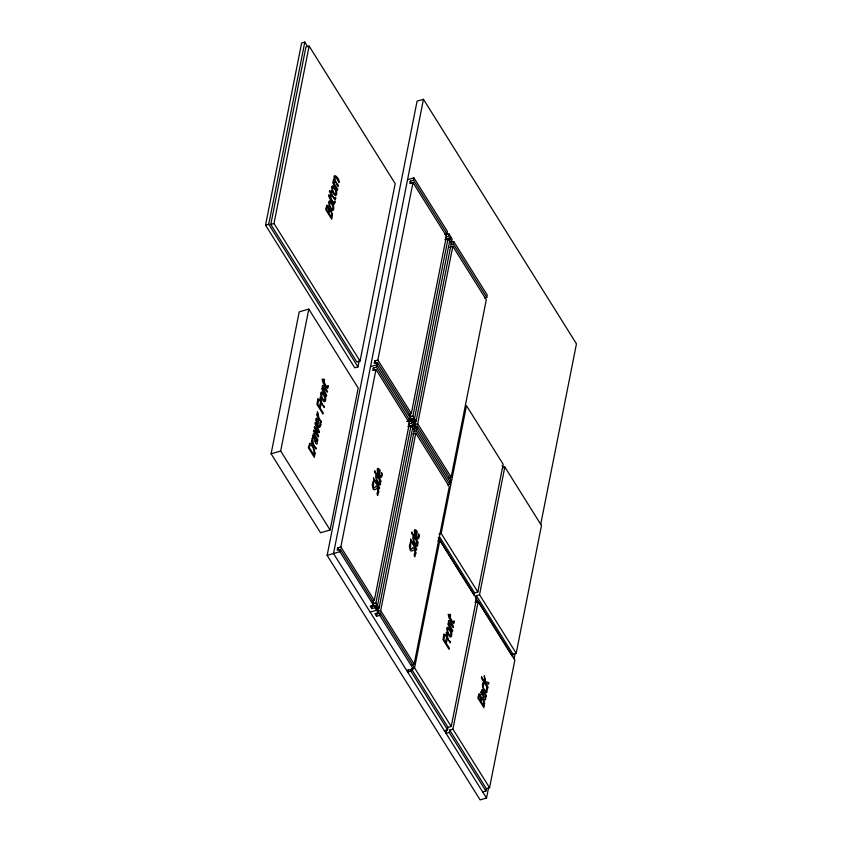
<?xml version="1.0" encoding="UTF-8"?>
<svg xmlns="http://www.w3.org/2000/svg" width="842" height="842" viewBox="0 0 842 842"><rect width="100%" height="100%" fill="white"/><g stroke="black" fill="none" stroke-linecap="round" stroke-linejoin="round"><path stroke-width="1.26" d="M359.25 360.481L357.987 366.901L354.787 367.828L265.546 225.182L301.615 43.026L304.804 42.1L307.583 46.552M357.987 366.901L268.735 224.267L304.804 42.1M270.798 224.446L305.93 47.015L309.119 46.089L395.182 183.63L360.05 361.06L356.861 361.986L270.798 224.446L273.987 223.519L309.119 46.089M271.113 453.796L299.215 311.845L308.793 309.077L358.197 388.036L330.096 529.976L320.518 532.754L271.113 453.796L280.681 451.017L308.793 309.077M488.56 787.723L486.518 798.048L480.14 799.9L327.138 555.383L417.074 101.156L423.463 99.303L576.454 343.831L540.69 524.482M423.463 99.303L333.516 553.531L486.518 798.048M407.528 179.735L413.917 177.894L413.443 180.251L410.254 181.177L409.78 183.545L412.98 182.619L377.848 360.05L374.648 360.976L374.185 363.344L377.374 362.418L376.437 367.154L373.248 368.08L372.774 370.438L375.974 369.512L340.842 546.942L337.642 547.868L337.179 550.236L340.368 549.31L373.837 602.809L373.374 605.166L370.175 606.093L371.775 608.64L374.964 607.713L375.427 605.356L372.238 606.282L371.775 608.64M374.301 606.451L339.905 551.678L340.368 549.31M372.964 602.619L373.469 600.051M409.97 415.727L410.475 413.159M372.175 601.051L374.311 600.441L409.444 423L375.974 369.512M406.718 421.568L409.907 420.642L410.843 415.906L377.374 362.418M409.18 414.159L411.317 413.538L446.449 236.107L412.98 182.619M444.787 234.36L446.913 233.75L447.386 231.382L413.917 177.894M376.963 608.692L379.089 608.082L375.9 602.988L411.033 425.547L407.844 426.473M412.559 428.894L414.685 428.273L411.496 423.189L412.433 418.453L409.244 419.379M413.969 421.8L416.095 421.179L412.906 416.085L448.039 238.654L444.85 239.581M449.565 242.001L451.691 241.38L448.502 236.297L448.975 233.929L445.786 234.855M377.027 607.892L376.553 610.261L370.175 612.113M412.622 428.104L377.49 605.535L375.364 606.145M414.032 421L413.096 425.736L410.97 426.347M449.628 241.201L414.496 418.632L412.37 419.253M450.565 236.476L450.102 238.844L447.976 239.454M380.216 612.987L379.742 615.355L376.553 616.281L377.027 613.913L380.216 612.987L413.685 666.475L413.212 668.843L406.833 670.695M377.742 610.261L378.258 607.692M414.748 423.368L415.264 420.8M379.089 608.082L414.222 430.651L411.033 425.547M414.685 428.273L415.622 423.547L412.433 418.453M416.095 421.179L451.228 243.748L448.039 238.654M451.691 241.38L452.165 239.023L448.975 233.929M412.022 664.727L414.148 664.117L380.679 610.629L415.811 433.198L412.622 434.114M447.628 484.929L449.754 484.318L416.285 430.82L417.222 426.094L415.095 426.715M449.028 477.835L451.154 477.225L417.685 423.726L452.817 246.296L449.628 247.222M484.634 298.036L486.76 297.426L453.291 243.927L453.754 241.57L450.565 242.496M408.223 669.537L407.717 672.105L410.907 671.179L411.38 668.822L448.028 727.404L447.565 729.772L444.376 730.688M414.148 664.117L449.281 486.687L415.811 433.198M449.754 484.318L450.691 479.582L417.222 426.094M451.154 477.225L486.287 299.784L452.817 246.296M486.76 297.426L487.223 295.058L453.754 241.57M448.028 727.404L451.228 726.478L414.569 667.895L439.861 540.143L437.735 540.764M477.846 592.01L441.187 533.428L466.489 405.676L503.148 464.258L477.846 592.01L474.656 592.936L474.193 595.305L438.219 537.827M446.818 729.53L446.06 733.382L449.249 732.466L449.723 730.098L452.912 729.172L478.203 601.42L475.014 602.346M476.34 595.631L475.877 597.999L512.525 656.581L512.999 654.213L476.34 595.631L479.53 594.705L504.832 466.952L502.706 467.573M451.228 726.478L476.519 598.725L439.861 540.143M482.719 791.975L485.908 791.048L486.371 788.68L449.723 730.098M514.115 658.686L515.136 653.529M486.371 788.68L489.56 787.754L514.862 660.002L478.203 601.42M512.999 654.213L516.188 653.287L541.48 525.534L504.832 466.952M265.546 225.182L268.735 224.267M445.313 237.212L448.502 236.297M451.165 244.548L453.291 243.927M370.522 366.638L376.911 364.786L411.306 419.558M410.78 416.706L412.906 416.085M408.78 421.747L411.97 420.821L415.895 426.883M408.307 424.115L411.496 423.189M414.496 424.652L417.685 423.726M413.559 429.388L416.748 428.462L450.217 481.95M414.159 431.441L416.285 430.82M327.138 555.383L339.905 551.678M439.061 534.049L441.187 533.428M373.774 603.598L375.9 602.988M377.49 611.545L380.679 610.629M412.443 668.506L414.569 667.895M413.443 180.251L446.913 233.75M410.254 181.177L411.643 183.409M445.85 238.065L446.913 239.76M502.106 465.51L503.484 467.731M330.611 194.576L331.243 195.586M330.58 194.723L331.222 195.733M377.848 360.05L411.317 413.538M374.648 360.976L376.048 363.207M376.437 367.154L409.907 420.642M373.248 368.08L374.637 370.301M408.844 424.957L409.907 426.662M273.987 223.519L360.05 361.06M479.53 594.705L516.188 653.287M439.387 536.564L474.656 592.936M475.477 599.978L476.867 602.188M340.842 546.942L374.311 600.441M280.681 451.017L330.096 529.976M375.427 605.356L378.616 610.439L378.153 612.808L374.964 613.734L376.553 616.281M452.912 729.172L489.56 787.754M337.642 547.868L339.042 550.1M374.964 607.713L378.889 613.776M379.742 615.355L413.212 668.843M410.907 671.179L447.565 729.772M449.249 732.466L485.908 791.048M316.403 420.316L317.35 423.779L318.055 420.211L316.876 419.127L316.403 420.316M377.721 470.615L378.658 474.078L379.374 470.499L378.184 469.415L377.721 470.615M414.832 531.902L415.769 535.365L416.485 531.786L415.295 530.702L414.832 531.902M482.413 684.578L483.276 688.924L485.823 692.629A3.968 1.526 73.8 0 0 486.855 692.492L487.297 688.882C485.897 684.757 487.35 694.776 484.497 689.63C481.813 687.261 484.582 684.283 483.245 682.42L482.413 684.578M331.664 214.078L331.274 216.91L329.033 213.331L329.769 210.658L331.138 211.931L331.664 214.078M483.855 702.533L483.466 705.375L481.224 701.796L481.961 699.113L483.329 700.397L483.855 702.533M378.774 491.749L377.595 495.549L377.058 493.749C380.426 481.55 373.553 495.107 372.659 486.939A4.357 1.673 73.8 0 1 372.28 484.571L373.322 481.119C374.448 482.024 371.627 492.391 375.953 486.171L377.784 487.865L378.774 491.749M415.895 553.036L414.706 556.836L414.169 555.036C417.537 542.837 410.664 556.394 409.77 548.226A4.357 1.673 73.8 0 1 409.391 545.858L410.433 542.406C411.559 543.311 408.738 553.678 413.064 547.458L414.895 549.152L415.895 553.036M320.802 424.663C318.971 435.146 312.056 411.296 318.865 420.042L317.939 424.715C320.897 429.62 319.244 419.042 320.749 423.231L320.802 424.663M382.121 474.962C380.279 485.445 373.364 461.595 380.174 470.331L379.247 475.014C382.215 479.919 380.563 469.341 382.068 473.53L382.121 474.962M419.232 536.249C417.39 546.732 410.475 522.882 417.285 531.618L416.358 536.301C419.327 541.206 417.674 530.628 419.179 534.817L419.232 536.249M312.498 436.282L313.235 438.64L313.719 435.167L314.645 436.04L314.392 439.598L315.476 442.955A3.505 1.347 73.8 0 0 316.382 443.934L316.634 444.018A3.105 1.189 73.8 0 0 317.224 443.576L317.15 440.05L317.634 440.819L317.855 439.692L313.677 433.546L312.498 436.282M480.95 692.156L481.677 694.513L482.171 691.04L483.097 691.913L482.834 695.471L483.929 698.828A3.505 1.347 73.8 0 0 484.824 699.807L485.087 699.891A3.105 1.189 73.8 0 0 485.666 699.449L485.602 695.924L486.087 696.692L486.308 695.566L482.119 689.419L480.95 692.156M335.084 201.922L334.327 204.269L329.79 198.712L328.633 195.86L328.864 194.723L330.169 196.807L330.759 193.807L329.454 191.713L329.685 190.587L330.99 192.671L331.401 190.576L332.043 191.597L331.622 193.681C335.737 202.522 334.337 195.386 335.905 197.786L335.148 200.133L331.401 194.818L330.801 197.828C334.916 206.669 333.516 199.533 335.084 201.922M328.401 386.173L327.643 388.52L323.107 382.963L322.17 378.974L323.486 381.058L323.896 378.974L324.528 379.984L324.117 382.079C328.233 390.92 326.833 383.784 328.401 386.173M454.469 621.459L453.701 623.806L449.165 618.249L448.239 614.26L449.544 616.344L449.954 614.26L450.596 615.27L450.175 617.365C454.301 626.206 452.891 619.07 454.469 621.459M332.411 214.952L331.716 219.204L325.654 209.521L326.843 205.164L328.148 206.027L329.233 209.405L330.011 209.016L331.064 210.132L332.411 214.952M484.603 703.407L483.908 707.669L477.846 697.976L479.035 693.619L480.34 694.482L481.424 697.871L482.203 697.481L483.255 698.586L484.603 703.407M315.118 438.145C314.361 444.144 319.286 441.513 315.255 437.019L315.118 438.145M483.571 694.019C482.803 700.018 487.739 697.387 483.708 692.892L483.571 694.019M334.032 181.293L334.274 183.724L337.674 189.155L337.442 190.292L332.895 183.019L333.127 181.883L333.632 182.693C333.358 181.798 332.748 178.388 334.495 179.325C332.201 172.2 338.61 176.883 339.189 181.493L338.968 182.63C333.285 170.8 333.811 181.314 338.431 185.324L338.21 186.461C337.032 186.071 335.463 179.683 334.032 181.293M314.276 452.607L313.908 455.048L309.225 447.576L310.245 444.871L311.224 445.092L313.119 447.765L314.276 452.607M315.034 453.333L314.361 457.353L308.298 447.67L309.824 443.166L311.498 443.787L313.508 446.818L315.034 453.333M312.077 438.671L312.361 441.724L311.687 440.65L311.456 441.787L316.003 449.049L316.234 447.912C312.319 446.428 313.666 439.661 312.077 438.671M317.35 412.012L317.634 415.074L316.96 413.99L316.739 415.127L321.286 422.4L321.507 421.263C317.592 419.769 318.939 413.012 317.35 412.012M320.276 397.235L320.56 400.297L319.886 399.213L319.665 400.35L324.212 407.612L324.433 406.476C320.528 404.991 321.865 398.224 320.276 397.235M446.344 632.521L446.628 635.584L445.955 634.5L445.723 635.636L450.27 642.899L450.502 641.762C446.586 640.278 447.923 633.51 446.344 632.521M322.381 385.783L322.602 388.836L322.097 388.036L321.876 389.172L326.422 396.435L326.643 395.298L323.033 388.362A2.947 1.126 73.8 0 1 323.149 386.899L327.254 392.267L327.475 391.13C326.338 390.793 324.159 382.889 322.381 385.783M379.858 482.277L379.7 483.129A1.895 0.726 73.8 0 1 379.142 483.319L376.658 479.203L377.027 476.025L379.647 480.214L379.858 482.277M416.969 543.564L416.811 544.416A1.895 0.726 73.8 0 1 416.253 544.606L413.769 540.49L414.138 537.312L416.758 541.501L416.969 543.564M448.439 621.07L448.67 624.122L448.165 623.322L447.933 624.459L452.48 631.721L452.712 630.584L449.091 623.648A2.947 1.126 73.8 0 1 449.207 622.175L453.312 627.553L453.533 626.416C452.396 626.08 450.217 618.175 448.439 621.07M380.563 483.54L380.342 484.676A3.294 1.263 73.8 0 1 379.521 485.055L376.627 481.045L375.679 476.825A4.663 1.789 73.8 0 1 376.395 475.014L374.416 471.867L374.648 470.731L380.984 480.856L380.752 481.992L380.289 481.245L380.563 483.54M417.674 544.827L417.453 545.963A3.294 1.263 73.8 0 1 416.632 546.342L413.738 542.332L412.791 538.112A4.663 1.789 73.8 0 1 413.506 536.301L411.527 533.154L411.759 532.018L418.095 542.143L417.864 543.279L417.4 542.532L417.674 544.827M333.169 208.153C332.558 211.258 330.032 206.353 329.79 205.101A2.337 0.895 73.8 0 1 329.58 203.511L329.748 202.669A2.326 0.895 73.8 0 1 330.338 202.375L332.485 205.332L333.169 208.153M336.137 193.155C335.526 196.26 333.011 191.355 332.769 190.103A2.337 0.895 73.8 0 1 332.548 188.513L332.716 187.671A2.326 0.895 73.8 0 1 333.306 187.377L335.453 190.334L336.137 193.155M325.117 399.308C324.507 402.413 321.981 397.508 321.739 396.256A2.337 0.895 73.8 0 1 321.528 394.656L321.697 393.824A2.326 0.895 73.8 0 1 322.286 393.53L324.423 396.487L325.117 399.308M451.175 634.594C450.565 637.699 448.049 632.795 447.807 631.542A2.337 0.895 73.8 0 1 447.586 629.942L447.755 629.111A2.326 0.895 73.8 0 1 448.344 628.806L450.491 631.774L451.175 634.594M328.98 201.996L328.885 202.701A4.094 1.568 73.8 0 0 329.169 205.195C333.653 217.952 336.347 204.417 330.043 200.806A4.052 1.558 73.8 0 0 329.148 201.406L328.98 201.996M331.948 186.998L331.853 187.703A4.094 1.568 73.8 0 0 332.148 190.197C336.621 202.954 339.315 189.418 333.011 185.808A4.052 1.558 73.8 0 0 332.116 186.408L331.948 186.998M320.928 393.14L320.834 393.856A4.094 1.568 73.8 0 0 321.118 396.34C325.601 409.096 328.296 395.572 321.981 391.962A4.052 1.558 73.8 0 0 321.086 392.561L320.928 393.14M446.986 628.427L446.892 629.142A4.094 1.568 73.8 0 0 447.186 631.626C451.659 644.383 454.354 630.858 448.049 627.248A4.052 1.558 73.8 0 0 447.155 627.848L446.986 628.427M328.748 210.016L328.359 212.258L326.58 209.426L327.296 206.9L328.748 210.016M480.94 698.471L480.55 700.723L478.772 697.881L479.487 695.355L480.94 698.471M317.95 398.908L316.887 404.297L322.949 413.98L323.191 412.78L320.265 408.117L321.065 404.107L320.349 402.96L319.55 406.97L317.844 404.244L318.676 400.055L317.95 398.908M313.74 430.283L313.498 431.472L318.392 437.009L318.602 435.967L315.413 428.725L319.244 432.672L319.455 431.62L315.245 422.642L315.024 423.789L318.318 430.536L314.476 426.557L314.287 427.494L317.497 434.725L313.74 430.283M373.532 477.888L374.069 480.445L373.532 477.888M375.069 480.445L374.848 481.582L379.395 488.855L379.616 487.718L375.069 480.445M410.643 539.175L411.18 541.732L410.643 539.175M412.18 541.732L411.959 542.869L416.506 550.142L416.737 549.005L412.18 541.732M444.018 634.194L442.955 639.573L449.007 649.266L449.249 648.066L446.334 643.404L447.123 639.394L446.407 638.247L445.618 642.257L443.902 639.531L444.734 635.342L444.018 634.194M481.645 677L481.424 678.136L487.76 688.261L487.981 687.125L485.876 683.167L488.57 684.157L488.865 682.662L485.592 681.578L484.245 675.768L485.35 682.925L481.645 677"/></g></svg>
